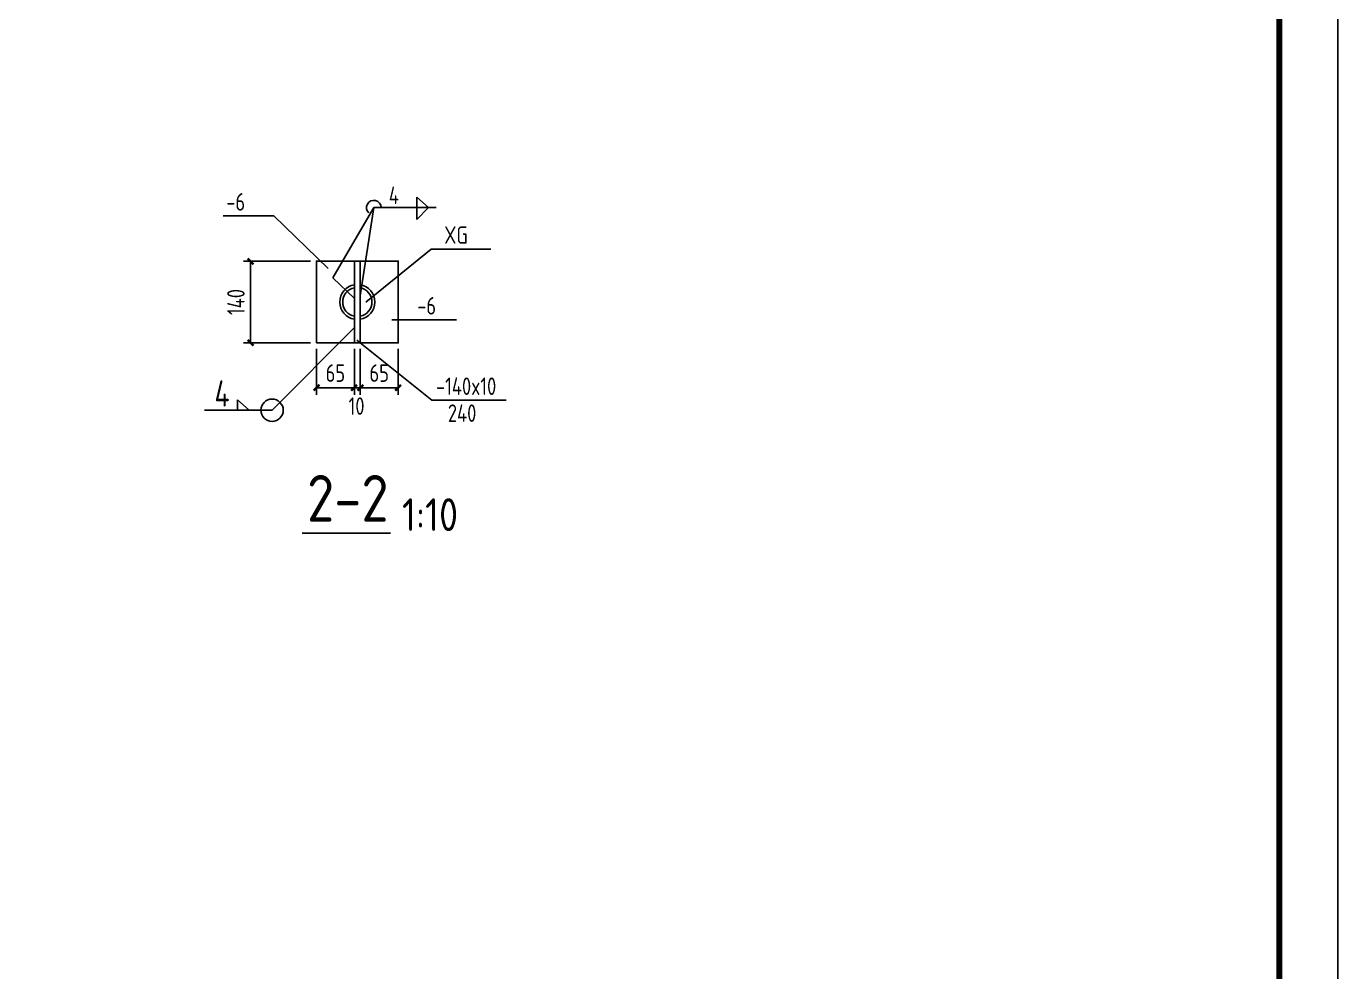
# Model space of a CAD drawing. Header units: millimetres. Extents: x 866561 to 876967, y 40200 to 44891.
# Drawn here: x 872856.8 to 873081.1, y 40368.2 to 40529.9 of the extents above; entities that cross this region are included whole.
import ezdxf

# ---------------------------------------------------------------- set-up
doc = ezdxf.new("R2010")
doc.units = ezdxf.units.MM
doc.header["$LTSCALE"] = 1000
doc.header["$MEASUREMENT"] = 0
for name, color, linetype in [('AXIS', 3, 'Continuous'), ('DIM', 7, 'Continuous'), ('文字', 7, 'Continuous'), ('柱', 2, 'Continuous'), ('焊缝标注', 3, 'Continuous')]:
    doc.layers.add(name, color=color, linetype=linetype)
doc.styles.add('GBHZ', font='gbenor.shx', dxfattribs={"width": 0.9, "bigfont": 'gbcbig.shx'})
doc.dimstyles.new('Y10', dxfattribs={"dimscale": 0, "dimtxt": 3, "dimasz": 0.01, "dimexe": 1.2, "dimexo": 1, "dimgap": 1, "dimtad": 1, "dimdec": 0, "dimlfac": 10, "dimzin": 0, "dimdsep": 46, "dimtxsty": 'GBHZ', "dimblk1": 'DX', "dimblk2": 'DX', "dimsah": 1, "dimcen": 0.09, "dimdle": 1, "dimadec": 0, "dimazin": 0, "dimtfac": 1, "dimtdec": 0, "dimtix": 1, "dimtmove": 2, "dimatfit": 3, "dimldrblk": 'DX', "dimfxl": 0, "dimtolj": 1, "dimtzin": 0, "dimarcsym": 0})

# ---------------------------------------------------------------- blocks, each defined once
blk = doc.blocks.new('DX')
at = {"color": 0, "linetype": 'ByBlock', "const_width": 40}
blk.add_lwpolyline([(-54, -51), (46, 49)], dxfattribs=at)
blk = doc.blocks.new('*D657')
at = {"layer": 'Defpoints', "color": 0}
for p in [(872895.13, 40489.75), (872906.39, 40489.75, -0.09), (872906.39, 40475.75, -0.09)]:
    blk.add_point(p, dxfattribs=at)
at = {"layer": 'dim', "color": 0, "lineweight": -2}
for p, q in [((872905.39, 40489.75), (872893.93, 40489.75)), ((872895.13, 40475.76), (872895.13, 40489.74)), ((872905.39, 40475.75), (872893.93, 40475.75))]:
    blk.add_line(p, q, dxfattribs=at)
at = {"layer": 'dim', "color": 0, "lineweight": -2, "xscale": 0.01, "yscale": 0.01, "zscale": 0.01}
for p, rotation in [((872895.13, 40489.75), 90), ((872895.13, 40475.75), 270)]:
    blk.add_blockref('DX', p, dxfattribs=dict(at, rotation=rotation))
at = {"layer": 'dim', "color": 0, "insert": (872892.63, 40482.75), "char_height": 3, "attachment_point": 5, "rotation": 90, "style": 'GBHZ'}
blk.add_mtext('\\A1;140', dxfattribs=at)
blk = doc.blocks.new('*D658')
at = {"layer": 'Defpoints', "color": 0}
for p in [(872906.39, 40475.75, -0.09), (872912.89, 40475.75, -0.09), (872912.89, 40468.09)]:
    blk.add_point(p, dxfattribs=at)
at = {"layer": 'dim', "color": 0, "lineweight": -2}
for p, q in [((872906.39, 40474.75), (872906.39, 40466.89)), ((872912.89, 40474.75), (872912.89, 40466.89)), ((872906.4, 40468.09), (872912.88, 40468.09))]:
    blk.add_line(p, q, dxfattribs=at)
at = {"layer": 'dim', "color": 0, "lineweight": -2, "xscale": 0.01, "yscale": 0.01, "zscale": 0.01, "rotation": 180}
blk.add_blockref('DX', (872906.39, 40468.09), dxfattribs=at)
at = {"layer": 'dim', "color": 0, "lineweight": -2, "xscale": 0.01, "yscale": 0.01, "zscale": 0.01}
blk.add_blockref('DX', (872912.89, 40468.09), dxfattribs=at)
at = {"layer": 'dim', "color": 0, "insert": (872909.64, 40470.59), "char_height": 3, "attachment_point": 5, "style": 'GBHZ'}
blk.add_mtext('\\A1;65', dxfattribs=at)
blk = doc.blocks.new('*D659')
at = {"layer": 'Defpoints', "color": 0}
for p in [(872912.89, 40475.75, -0.09), (872913.89, 40475.75, -0.09), (872913.89, 40468.09)]:
    blk.add_point(p, dxfattribs=at)
at = {"layer": 'dim', "color": 0, "lineweight": -2}
for p, q in [((872912.89, 40474.75), (872912.89, 40466.89)), ((872913.89, 40474.75), (872913.89, 40466.89)), ((872912.88, 40468.09), (872912.87, 40468.09)), ((872912.89, 40468.09), (872913.89, 40468.09)), ((872913.9, 40468.09), (872913.91, 40468.09))]:
    blk.add_line(p, q, dxfattribs=at)
at = {"layer": 'dim', "color": 0, "lineweight": -2, "xscale": 0.01, "yscale": 0.01, "zscale": 0.01}
blk.add_blockref('DX', (872912.89, 40468.09), dxfattribs=at)
at = {"layer": 'dim', "color": 0, "lineweight": -2, "xscale": 0.01, "yscale": 0.01, "zscale": 0.01, "rotation": 180}
blk.add_blockref('DX', (872913.89, 40468.09), dxfattribs=at)
at = {"layer": 'dim', "color": 0, "insert": (872913.26, 40464.95), "char_height": 3, "attachment_point": 5, "style": 'GBHZ'}
blk.add_mtext('\\A1;10', dxfattribs=at)
blk = doc.blocks.new('*D660')
at = {"layer": 'Defpoints', "color": 0}
for p in [(872913.89, 40475.75, -0.09), (872920.39, 40475.75, -0.09), (872920.39, 40468.09)]:
    blk.add_point(p, dxfattribs=at)
at = {"layer": 'dim', "color": 0, "lineweight": -2}
for p, q in [((872913.89, 40474.75), (872913.89, 40466.89)), ((872920.39, 40474.75), (872920.39, 40466.89)), ((872913.9, 40468.09), (872920.38, 40468.09))]:
    blk.add_line(p, q, dxfattribs=at)
at = {"layer": 'dim', "color": 0, "lineweight": -2, "xscale": 0.01, "yscale": 0.01, "zscale": 0.01, "rotation": 180}
blk.add_blockref('DX', (872913.89, 40468.09), dxfattribs=at)
at = {"layer": 'dim', "color": 0, "lineweight": -2, "xscale": 0.01, "yscale": 0.01, "zscale": 0.01}
blk.add_blockref('DX', (872920.39, 40468.09), dxfattribs=at)
at = {"layer": 'dim', "color": 0, "insert": (872917.14, 40470.59), "char_height": 3, "attachment_point": 5, "style": 'GBHZ'}
blk.add_mtext('\\A1;65', dxfattribs=at)

msp = doc.modelspace()

# ---------------------------------------------------------------- linework, layer by layer
at = {"color": 0}
msp.add_line((873081.091, 40800.443), (873081.091, 40206.443), dxfattribs=at)
at = {"color": 0, "const_width": 1}
msp.add_lwpolyline([(873071.091, 40216.443), (872265.091, 40216.443), (872265.091, 40790.443), (873071.091, 40790.443)], close=True, dxfattribs=at)
at = {"layer": 'AXIS'}
for p, q in [((872899.092, 40497.477, -0.091), (872890.44, 40497.477, -0.091)), ((872908.421, 40488.467, -0.087), (872899.092, 40497.477, -0.087)), ((872926.016, 40491.806, -0.087), (872914.832, 40482.751, -0.087)), ((872936.227, 40491.806, -0.087), (872926.016, 40491.806, -0.087)), ((872930.333, 40479.705, 0.001), (872919.315, 40479.705, 0.001)), ((872913.307, 40476.219, -0.087), (872926.13, 40465.945, -0.087)), ((872938.831, 40465.945, -0.087), (872926.13, 40465.945, -0.087))]:
    msp.add_line(p, q, dxfattribs=at)
at = {"layer": 'dim'}
msp.add_circle((872898.808, 40464.235, -0.087), 1.911, dxfattribs=at)
for radius, start, end in [(3, 99.59407, 260.40593), (2.5, 101.53696, 258.46304), (3, 279.59407, 80.40593), (2.5, 281.53696, 78.46304)]:
    msp.add_arc((872913.388, 40482.751, -0.087), radius, start, end, dxfattribs=at)
at = {"layer": '文字', "color": 6, "const_width": 0.32, "elevation": 0.001}
msp.add_lwpolyline([(872903.925, 40443.215), (872919.079, 40443.215)], dxfattribs=at)
at = {"layer": '柱'}
for p, q in [((872912.888, 40489.751, -0.087), (872912.888, 40475.751, -0.087)), ((872913.888, 40489.751, -0.087), (872913.888, 40475.751, -0.087))]:
    msp.add_line(p, q, dxfattribs=at)
at = {"layer": '柱', "elevation": -0.087}
msp.add_lwpolyline([(872906.388, 40475.751), (872920.388, 40475.751), (872920.388, 40489.751), (872906.388, 40489.751)], close=True, dxfattribs=at)
at = {"layer": '焊缝标注'}
for p, q in [((872923.543, 40500.69, -0.087), (872923.543, 40498.89, -0.087)), ((872923.543, 40500.69, -0.087), (872925.543, 40498.89, -0.087)), ((872909.193, 40486.883, 0.001), (872916.204, 40498.89, -0.087)), ((872916.204, 40498.89, -0.087), (872913.888, 40483.793, -0.087)), ((872926.871, 40498.89, -0.087), (872916.204, 40498.89, -0.087)), ((872923.543, 40496.89, -0.087), (872923.543, 40498.89, -0.087)), ((872923.543, 40496.89, -0.087), (872925.543, 40498.89, -0.087)), ((872912.888, 40483.348, 0.001), (872909.193, 40486.883, 0.001)), ((872912.888, 40478.366, -0.087), (872898.808, 40464.235, -0.087)), ((872892.907, 40466.035, -0.087), (872892.907, 40464.235, -0.087)), ((872892.907, 40466.035, -0.087), (872894.907, 40464.235, -0.087)), ((872898.808, 40464.235, -0.087), (872887.25, 40464.235, -0.087))]:
    msp.add_line(p, q, dxfattribs=at)
msp.add_arc((872916.204, 40498.89, -0.087), 1.25, 359.99999, 226.12868, dxfattribs=at)

# ---------------------------------------------------------------- texts
at = {"layer": 'AXIS', "color": 0, "style": 'GBHZ', "width": 0.9}
for s, height, p in [('-6', 3, (872890.973, 40498.377, -0.091)), ('4', 3, (872918.775, 40499.506, -0.087)), ('XG', 3, (872928.262, 40492.706, -0.087)), ('-6', 3, (872923.633, 40480.605, 0.001)), ('4', 4.5, (872888.964, 40464.851, -0.087)), ('-140x10', 3, (872926.843, 40466.845, -0.087)), ('240', 3, (872928.875, 40462.235, -0.087))]:
    msp.add_text(s, height=height, dxfattribs=at).set_placement(p)
at = {"layer": '文字', "color": 6, "style": 'GBHZ'}
for s, height, p in [('2-2', 8, (872904.788, 40445.167, 0.001)), ('1:10', 5.6, (872921.039, 40443.574, 0.001))]:
    msp.add_text(s, height=height, dxfattribs=at).set_placement(p)

# ---------------------------------------------------------------- dimensions: what is measured, and where the dimension line sits
at = {"layer": 'dim', "color": 0}
dim = msp.add_linear_dim(base=(872895.127, 40489.751), p1=(872906.388, 40475.751, -0.087), p2=(872906.388, 40489.751, -0.087), angle=90, dimstyle='Y10', override={"dimscale": 1}, dxfattribs=at)
dim.commit()
dim.dimension.update_dxf_attribs({"geometry": '*D657', "text_midpoint": (872892.627, 40482.751)})
for base, p1, p2, picture, middle in [((872912.888, 40468.094), (872906.388, 40475.751, -0.087), (872912.888, 40475.751, -0.087), '*D658', (872909.638, 40470.594)), ((872920.388, 40468.094), (872913.888, 40475.751, -0.087), (872920.388, 40475.751, -0.087), '*D660', (872917.138, 40470.594))]:
    dim = msp.add_linear_dim(base=base, p1=p1, p2=p2, dimstyle='Y10', override={"dimscale": 1}, dxfattribs=at)
    dim.commit()
    dim.dimension.update_dxf_attribs({"geometry": picture, "text_midpoint": middle})
dim = msp.add_linear_dim(base=(872913.888, 40468.094), p1=(872912.888, 40475.751, -0.087), p2=(872913.888, 40475.751, -0.087), dimstyle='Y10', override={"dimscale": 1}, dxfattribs=at)
dim.commit()
dim.dimension.update_dxf_attribs({"geometry": '*D659', "text_midpoint": (872913.257, 40464.948), "dimtype": 160})

doc.saveas('drawing.dxf')
